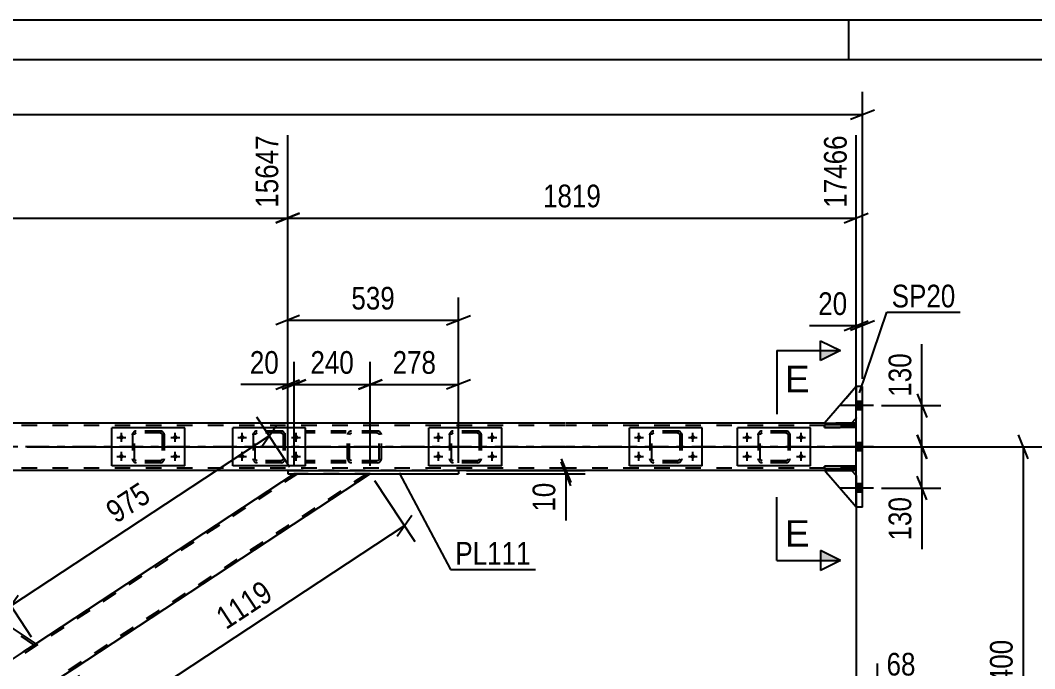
# Model space of a CAD drawing. Header units: millimetres. Extents: x -858 to 331, y -869 to -28.
# Drawn here: x -193.1 to -65.1, y -109.4 to -27.6 of the extents above; entities that cross this region are included whole.
import ezdxf

# ---------------------------------------------------------------- set-up
doc = ezdxf.new("R2010")
doc.units = ezdxf.units.MM
doc.linetypes.add('DXK_LINE_DOT2', pattern=[3.9198, 1.9599, -1.9599])
doc.linetypes.add('DXK_LINE_DOT3', pattern=[5.9187, 2.979, -0.9799, 0.9799, -0.9799])
doc.styles.add('Arial', font='ARIAL.TTF', dxfattribs={"height": 0.2})
doc.styles.add('Arial Narrow', font='ARIALN.TTF', dxfattribs={"height": 0.2})

# ---------------------------------------------------------------- blocks, each defined once
blk = doc.blocks.new('Unknown-570393797-1134')
at = {"color": 5, "linetype": 'Continuous'}
for p, q in [((331.43, -27.58), (-857.57, -27.58)), ((-88.57, -32.58), (-88.57, -27.58)), ((326.43, -32.58), (-852.57, -32.58))]:
    blk.add_line(p, q, dxfattribs=at)
blk = doc.blocks.new('Part-570393797-2695 - 2628')
at = {"color": 7, "linetype": 'DXK_LINE_DOT2'}
for p, q in [((-163.72, -79.89), (-163.68, -79.7)), ((-163.68, -79.7), (-163.72, -79.89)), ((-163.72, -79.89), (-163.72, -82.93)), ((-163.48, -79.89), (-163.46, -79.8)), ((-163.48, -82.93), (-163.48, -79.89)), ((-163.46, -79.8), (-163.4, -79.72)), ((-163.42, -79.44), (-163.24, -79.41)), ((-163.24, -79.41), (-163.42, -79.44)), ((-163.4, -79.72), (-163.33, -79.67)), ((-163.33, -79.67), (-163.24, -79.65)), ((-160.2, -79.41), (-163.24, -79.41)), ((-160.2, -79.65), (-163.24, -79.65)), ((-160.2, -79.41), (-160.01, -79.44)), ((-160.01, -79.44), (-160.2, -79.41)), ((-160.2, -79.65), (-160.1, -79.67)), ((-160.1, -79.67), (-160.03, -79.72)), ((-160.03, -79.72), (-159.97, -79.8)), ((-159.97, -79.8), (-159.96, -79.89)), ((-159.96, -79.89), (-159.96, -82.93)), ((-159.75, -79.7), (-159.72, -79.89)), ((-159.72, -79.89), (-159.75, -79.7)), ((-159.72, -79.89), (-159.72, -82.93)), ((-163.68, -83.11), (-163.72, -82.93)), ((-163.72, -82.93), (-163.68, -83.11)), ((-163.46, -83.02), (-163.48, -82.93)), ((-163.4, -83.1), (-163.46, -83.02)), ((-163.33, -83.15), (-163.4, -83.1)), ((-163.24, -83.17), (-163.33, -83.15)), ((-160.2, -83.17), (-163.24, -83.17)), ((-160.1, -83.15), (-160.2, -83.17)), ((-160.03, -83.1), (-160.1, -83.15)), ((-159.97, -83.02), (-160.03, -83.1)), ((-159.96, -82.93), (-159.97, -83.02)), ((-159.72, -82.93), (-159.75, -83.11)), ((-159.75, -83.11), (-159.72, -82.93)), ((-163.24, -83.41), (-163.42, -83.37)), ((-163.42, -83.37), (-163.24, -83.41)), ((-160.2, -83.41), (-163.24, -83.41)), ((-160.01, -83.37), (-160.2, -83.41)), ((-160.2, -83.41), (-160.01, -83.37))]:
    blk.add_line(p, q, dxfattribs=at)
for centre, start, end in [((-163.24, -79.89), 112.5, 157.5), ((-163.24, -79.89), 112.5, 157.5), ((-160.2, -79.89), 22.5, 67.5), ((-160.2, -79.89), 22.5, 67.5), ((-163.24, -82.93), 202.5, 247.5), ((-163.24, -82.93), 202.5, 247.5), ((-160.2, -82.93), 292.5, 337.5), ((-160.2, -82.93), 292.5, 337.5)]:
    blk.add_arc(centre, 0.48, start, end, dxfattribs=at)
blk = doc.blocks.new('Part-570393797-2639 - 2628')
at = {"color": 7, "linetype": 'DXK_LINE_DOT2'}
for p, q in [((-178.96, -79.89), (-178.93, -79.7)), ((-178.93, -79.7), (-178.96, -79.89)), ((-178.96, -79.89), (-178.96, -82.93)), ((-178.72, -79.89), (-178.71, -79.8)), ((-178.72, -82.93), (-178.72, -79.89)), ((-178.71, -79.8), (-178.65, -79.72)), ((-178.67, -79.44), (-178.48, -79.41)), ((-178.48, -79.41), (-178.67, -79.44)), ((-178.65, -79.72), (-178.58, -79.67)), ((-178.58, -79.67), (-178.48, -79.65)), ((-175.44, -79.41), (-178.48, -79.41)), ((-175.44, -79.65), (-178.48, -79.65)), ((-175.44, -79.41), (-175.26, -79.44)), ((-175.26, -79.44), (-175.44, -79.41)), ((-175.44, -79.65), (-175.35, -79.67)), ((-175.35, -79.67), (-175.28, -79.72)), ((-175.28, -79.72), (-175.22, -79.8)), ((-175.22, -79.8), (-175.2, -79.89)), ((-175.2, -79.89), (-175.2, -82.93)), ((-175, -79.7), (-174.96, -79.89)), ((-174.96, -79.89), (-175, -79.7)), ((-174.96, -79.89), (-174.96, -82.93)), ((-178.93, -83.11), (-178.96, -82.93)), ((-178.96, -82.93), (-178.93, -83.11)), ((-178.71, -83.02), (-178.72, -82.93)), ((-178.65, -83.1), (-178.71, -83.02)), ((-178.58, -83.15), (-178.65, -83.1)), ((-178.48, -83.17), (-178.58, -83.15)), ((-175.44, -83.17), (-178.48, -83.17)), ((-175.35, -83.15), (-175.44, -83.17)), ((-175.28, -83.1), (-175.35, -83.15)), ((-175.22, -83.02), (-175.28, -83.1)), ((-175.2, -82.93), (-175.22, -83.02)), ((-174.96, -82.93), (-175, -83.11)), ((-175, -83.11), (-174.96, -82.93)), ((-178.48, -83.41), (-178.67, -83.37)), ((-178.67, -83.37), (-178.48, -83.41)), ((-175.44, -83.41), (-178.48, -83.41)), ((-175.26, -83.37), (-175.44, -83.41)), ((-175.44, -83.41), (-175.26, -83.37))]:
    blk.add_line(p, q, dxfattribs=at)
for centre, start, end in [((-178.48, -79.89), 112.5, 157.5), ((-178.48, -79.89), 112.5, 157.5), ((-175.44, -79.89), 22.5, 67.5), ((-175.44, -79.89), 22.5, 67.5), ((-178.48, -82.93), 202.5, 247.5), ((-178.48, -82.93), 202.5, 247.5), ((-175.44, -82.93), 292.5, 337.5), ((-175.44, -82.93), 292.5, 337.5)]:
    blk.add_arc(centre, 0.48, start, end, dxfattribs=at)
blk = doc.blocks.new('Part-570393797-3027 - 2628')
at = {"color": 2, "linetype": 'Continuous'}
for p, q in [((-107.06, -79.01), (-116.26, -79.01)), ((-116.26, -83.81), (-116.26, -79.01)), ((-107.06, -83.81), (-107.06, -79.01)), ((-107.06, -83.81), (-116.26, -83.81))]:
    blk.add_line(p, q, dxfattribs=at)
blk = doc.blocks.new('Part-570393797-3061 - 2628')
at = {"color": 2, "linetype": 'Continuous'}
for p, q in [((-195.97, -109.41), (-233.37, -84.81)), ((-223.76, -84.81), (-191.17, -106.25)), ((-195.97, -109.41), (-191.44, -106.43)), ((-191.2, -106.27), (-191.44, -106.43)), ((-191.17, -106.25), (-191.2, -106.27))]:
    blk.add_line(p, q, dxfattribs=at)
at = {"color": 7, "linetype": 'DXK_LINE_DOT2'}
for p, q in [((-233.37, -84.81), (-223.76, -84.81)), ((-195.75, -109.26), (-232.93, -84.81)), ((-191.39, -106.39), (-224.2, -84.81)), ((-191.44, -106.43), (-191.29, -106.33))]:
    blk.add_line(p, q, dxfattribs=at)
blk = doc.blocks.new('Bolt-570393797-2691 - 2628')
at = {"linetype": 'Continuous'}
for points in [[(-140.36, -79.93, -1), (-140.36, -80.49, -1)], [(-133.56, -79.93, -1), (-133.56, -80.49, -1)], [(-140.36, -82.33, -1), (-140.36, -82.89, -1)], [(-133.56, -82.33, -1), (-133.56, -82.89, -1)]]:
    blk.add_hatch(color=1, dxfattribs=at).paths.add_polyline_path(points)
at = {"color": 1, "linetype": 'Continuous'}
for p, q in [((-140.92, -80.21), (-139.8, -80.21)), ((-140.36, -80.77), (-140.36, -79.65)), ((-134.12, -80.21), (-133, -80.21)), ((-133.56, -80.77), (-133.56, -79.65)), ((-140.92, -82.61), (-139.8, -82.61)), ((-140.36, -83.17), (-140.36, -82.05)), ((-134.12, -82.61), (-133, -82.61)), ((-133.56, -83.17), (-133.56, -82.05))]:
    blk.add_line(p, q, dxfattribs=at)
blk = doc.blocks.new('Bolt-570393797-2718 - 2628')
at = {"linetype": 'Continuous'}
for points in [[(-115.06, -79.93, -1), (-115.06, -80.49, -1)], [(-108.26, -79.93, -1), (-108.26, -80.49, -1)], [(-115.06, -82.33, -1), (-115.06, -82.89, -1)], [(-108.26, -82.33, -1), (-108.26, -82.89, -1)]]:
    blk.add_hatch(color=1, dxfattribs=at).paths.add_polyline_path(points)
at = {"color": 1, "linetype": 'Continuous'}
for p, q in [((-115.62, -80.21), (-114.5, -80.21)), ((-115.06, -80.77), (-115.06, -79.65)), ((-108.82, -80.21), (-107.7, -80.21)), ((-108.26, -80.77), (-108.26, -79.65)), ((-115.62, -82.61), (-114.5, -82.61)), ((-115.06, -83.17), (-115.06, -82.05)), ((-108.82, -82.61), (-107.7, -82.61)), ((-108.26, -83.17), (-108.26, -82.05))]:
    blk.add_line(p, q, dxfattribs=at)
blk = doc.blocks.new('Part-570393797-2738 - 2628')
at = {"color": 7, "linetype": 'DXK_LINE_DOT2'}
for p, q in [((-124.36, -78.73), (-785.24, -78.73)), ((-124.36, -78.41), (-777.28, -78.41)), ((-87.64, -78.41), (-124.26, -78.41)), ((-87.64, -78.73), (-124.26, -78.73)), ((-88.24, -78.41), (-91.64, -78.41)), ((-87.64, -84.41), (-87.64, -78.41)), ((-124.36, -84.09), (-785.24, -84.09)), ((-137.83, -84.41), (-159.37, -84.41)), ((-87.64, -84.09), (-124.26, -84.09)), ((-88.24, -84.41), (-91.64, -84.41))]:
    blk.add_line(p, q, dxfattribs=at)
at = {"color": 2, "linetype": 'Continuous'}
for p, q in [((-124.36, -78.41), (-210.2, -78.41)), ((-91.64, -78.41), (-124.26, -78.41)), ((-87.64, -78.41), (-88.24, -78.41)), ((-159.37, -84.41), (-222.96, -84.41)), ((-124.36, -84.41), (-137.83, -84.41)), ((-91.64, -84.41), (-124.26, -84.41)), ((-87.64, -84.41), (-88.24, -84.41))]:
    blk.add_line(p, q, dxfattribs=at)
at = {"color": 7, "linetype": 'DXK_LINE_DOT3'}
for p, q in [((-124.36, -81.41), (-785.24, -81.41)), ((-87.64, -81.41), (-124.26, -81.41))]:
    blk.add_line(p, q, dxfattribs=at)
blk = doc.blocks.new('Part-570393797-2743 - 2628')
at = {"color": 7, "linetype": 'DXK_LINE_DOT2'}
for p, q in [((-113.66, -79.89), (-113.63, -79.7)), ((-113.63, -79.7), (-113.66, -79.89)), ((-113.66, -79.89), (-113.66, -82.93)), ((-113.42, -79.89), (-113.41, -79.8)), ((-113.42, -82.93), (-113.42, -79.89)), ((-113.41, -79.8), (-113.35, -79.72)), ((-113.37, -79.44), (-113.18, -79.41)), ((-113.18, -79.41), (-113.37, -79.44)), ((-113.35, -79.72), (-113.28, -79.67)), ((-113.28, -79.67), (-113.18, -79.65)), ((-110.14, -79.41), (-113.18, -79.41)), ((-110.14, -79.65), (-113.18, -79.65)), ((-110.14, -79.41), (-109.96, -79.44)), ((-109.96, -79.44), (-110.14, -79.41)), ((-110.14, -79.65), (-110.05, -79.67)), ((-110.05, -79.67), (-109.97, -79.72)), ((-109.97, -79.72), (-109.92, -79.8)), ((-109.92, -79.8), (-109.9, -79.89)), ((-109.9, -79.89), (-109.9, -82.93)), ((-109.7, -79.7), (-109.66, -79.89)), ((-109.66, -79.89), (-109.7, -79.7)), ((-109.66, -79.89), (-109.66, -82.93)), ((-113.63, -83.11), (-113.66, -82.93)), ((-113.66, -82.93), (-113.63, -83.11)), ((-113.41, -83.02), (-113.42, -82.93)), ((-113.35, -83.1), (-113.41, -83.02)), ((-113.28, -83.15), (-113.35, -83.1)), ((-113.18, -83.17), (-113.28, -83.15)), ((-110.14, -83.17), (-113.18, -83.17)), ((-110.05, -83.15), (-110.14, -83.17)), ((-109.97, -83.1), (-110.05, -83.15)), ((-109.92, -83.02), (-109.97, -83.1)), ((-109.9, -82.93), (-109.92, -83.02)), ((-109.66, -82.93), (-109.7, -83.11)), ((-109.7, -83.11), (-109.66, -82.93)), ((-113.18, -83.41), (-113.37, -83.37)), ((-113.37, -83.37), (-113.18, -83.41)), ((-110.14, -83.41), (-113.18, -83.41)), ((-109.96, -83.37), (-110.14, -83.41)), ((-110.14, -83.41), (-109.96, -83.37))]:
    blk.add_line(p, q, dxfattribs=at)
for centre, start, end in [((-113.18, -79.89), 112.5, 157.5), ((-113.18, -79.89), 112.5, 157.5), ((-110.14, -79.89), 22.5, 67.5), ((-110.14, -79.89), 22.5, 67.5), ((-113.18, -82.93), 202.5, 247.5), ((-113.18, -82.93), 202.5, 247.5), ((-110.14, -82.93), 292.5, 337.5), ((-110.14, -82.93), 292.5, 337.5)]:
    blk.add_arc(centre, 0.48, start, end, dxfattribs=at)
blk = doc.blocks.new('Bolt-570393797-2808 - 2628')
at = {"linetype": 'Continuous'}
for points in [[(-180.36, -79.93, -1), (-180.36, -80.49, -1)], [(-173.56, -79.93, -1), (-173.56, -80.49, -1)], [(-180.36, -82.33, -1), (-180.36, -82.89, -1)], [(-173.56, -82.33, -1), (-173.56, -82.89, -1)]]:
    blk.add_hatch(color=1, dxfattribs=at).paths.add_polyline_path(points)
at = {"color": 1, "linetype": 'Continuous'}
for p, q in [((-180.92, -80.21), (-179.8, -80.21)), ((-180.36, -80.77), (-180.36, -79.65)), ((-174.12, -80.21), (-173, -80.21)), ((-173.56, -80.77), (-173.56, -79.65)), ((-180.92, -82.61), (-179.8, -82.61)), ((-180.36, -83.17), (-180.36, -82.05)), ((-174.12, -82.61), (-173, -82.61)), ((-173.56, -83.17), (-173.56, -82.05))]:
    blk.add_line(p, q, dxfattribs=at)
blk = doc.blocks.new('Part-570393797-2809 - 2628')
at = {"color": 2, "linetype": 'Continuous'}
for p, q in [((-157.12, -79.01), (-166.32, -79.01)), ((-166.32, -83.81), (-166.32, -79.01)), ((-157.12, -83.81), (-157.12, -79.01)), ((-157.12, -83.81), (-166.32, -83.81))]:
    blk.add_line(p, q, dxfattribs=at)
blk = doc.blocks.new('Part-570393797-2841 - 2628')
at = {"color": 7, "linetype": 'DXK_LINE_DOT2'}
for p, q in [((-87.64, -83.85), (-91.64, -83.85)), ((-91.64, -83.85), (-91.64, -84.17)), ((-91.64, -84.17), (-87.64, -84.17)), ((-88.24, -84.17), (-88.24, -83.85)), ((-87.64, -84.17), (-87.64, -83.85))]:
    blk.add_line(p, q, dxfattribs=at)
blk = doc.blocks.new('Part-570393797-2842 - 2628')
at = {"color": 7, "linetype": 'DXK_LINE_DOT2'}
for p, q in [((-87.64, -78.65), (-91.64, -78.65)), ((-91.64, -78.65), (-91.64, -78.97)), ((-91.64, -78.97), (-87.64, -78.97)), ((-88.24, -78.97), (-88.24, -78.65)), ((-87.64, -78.97), (-87.64, -78.65))]:
    blk.add_line(p, q, dxfattribs=at)
blk = doc.blocks.new('Bolt-570393797-2847 - 2628')
at = {"linetype": 'Continuous'}
for points in [[(-165.12, -79.93, -1), (-165.12, -80.49, -1)], [(-158.32, -79.93, -1), (-158.32, -80.49, -1)], [(-165.12, -82.33, -1), (-165.12, -82.89, -1)], [(-158.32, -82.33, -1), (-158.32, -82.89, -1)]]:
    blk.add_hatch(color=1, dxfattribs=at).paths.add_polyline_path(points)
at = {"color": 1, "linetype": 'Continuous'}
for p, q in [((-165.68, -80.21), (-164.56, -80.21)), ((-165.12, -80.77), (-165.12, -79.65)), ((-158.88, -80.21), (-157.76, -80.21)), ((-158.32, -80.77), (-158.32, -79.65)), ((-165.68, -82.61), (-164.56, -82.61)), ((-165.12, -83.17), (-165.12, -82.05)), ((-158.88, -82.61), (-157.76, -82.61)), ((-158.32, -83.17), (-158.32, -82.05))]:
    blk.add_line(p, q, dxfattribs=at)
blk = doc.blocks.new('Part-570393797-2849 - 2628')
at = {"color": 2, "linetype": 'Continuous'}
for p, q in [((-91.64, -84.17), (-91.64, -83.85)), ((-87.64, -83.85), (-91.64, -83.85)), ((-87.64, -84.17), (-91.64, -84.17)), ((-87.64, -84.17), (-87.64, -83.85))]:
    blk.add_line(p, q, dxfattribs=at)
at = {"color": 7, "linetype": 'DXK_LINE_DOT2'}
blk.add_line((-88.24, -84.17), (-88.24, -83.85), dxfattribs=at)
blk = doc.blocks.new('Part-570393797-2880 - 2628')
at = {"color": 7, "linetype": 'DXK_LINE_DOT2'}
for p, q in [((-158.14, -84.81), (-234.45, -135.01)), ((-149.4, -84.81), (-225.72, -135.01)), ((-148.96, -84.81), (-158.57, -84.81)), ((-191.17, -106.25), (-195.97, -109.41)), ((-186.36, -109.41), (-191.17, -112.57)), ((-233.73, -134.25), (-234.89, -135.01)), ((-225.28, -135.01), (-234.89, -135.01))]:
    blk.add_line(p, q, dxfattribs=at)
at = {"color": 2, "linetype": 'Continuous'}
for p, q in [((-158.57, -84.81), (-191.17, -106.25)), ((-148.96, -84.81), (-186.36, -109.41)), ((-195.97, -109.41), (-233.73, -134.25)), ((-191.17, -112.57), (-225.28, -135.01))]:
    blk.add_line(p, q, dxfattribs=at)
blk = doc.blocks.new('Part-570393797-2900 - 2628')
at = {"color": 2, "linetype": 'Continuous'}
for p, q in [((-172.36, -79.01), (-181.56, -79.01)), ((-181.56, -83.81), (-181.56, -79.01)), ((-172.36, -83.81), (-172.36, -79.01)), ((-172.36, -83.81), (-181.56, -83.81))]:
    blk.add_line(p, q, dxfattribs=at)
blk = doc.blocks.new('Bolt-570393797-2901 - 2628')
at = {"linetype": 'Continuous'}
for points in [[(-101.4, -79.93, -1), (-101.4, -80.49, -1)], [(-94.6, -79.93, -1), (-94.6, -80.49, -1)], [(-101.4, -82.33, -1), (-101.4, -82.89, -1)], [(-94.6, -82.33, -1), (-94.6, -82.89, -1)]]:
    blk.add_hatch(color=1, dxfattribs=at).paths.add_polyline_path(points)
at = {"color": 1, "linetype": 'Continuous'}
for p, q in [((-101.96, -80.21), (-100.84, -80.21)), ((-101.4, -80.77), (-101.4, -79.65)), ((-95.16, -80.21), (-94.04, -80.21)), ((-94.6, -80.77), (-94.6, -79.65)), ((-101.96, -82.61), (-100.84, -82.61)), ((-101.4, -83.17), (-101.4, -82.05)), ((-95.16, -82.61), (-94.04, -82.61)), ((-94.6, -83.17), (-94.6, -82.05))]:
    blk.add_line(p, q, dxfattribs=at)
blk = doc.blocks.new('Part-570393797-2902 - 2628')
at = {"color": 2, "linetype": 'Continuous'}
for p, q in [((-93.4, -79.01), (-102.6, -79.01)), ((-102.6, -83.81), (-102.6, -79.01)), ((-93.4, -83.81), (-93.4, -79.01)), ((-93.4, -83.81), (-102.6, -83.81))]:
    blk.add_line(p, q, dxfattribs=at)
blk = doc.blocks.new('Part-570393797-2903 - 2628')
at = {"color": 2, "linetype": 'Continuous'}
for p, q in [((-91.64, -78.97), (-91.64, -78.65)), ((-87.64, -78.65), (-91.64, -78.65)), ((-87.64, -78.97), (-91.64, -78.97)), ((-87.64, -78.97), (-87.64, -78.65))]:
    blk.add_line(p, q, dxfattribs=at)
at = {"color": 7, "linetype": 'DXK_LINE_DOT2'}
blk.add_line((-88.24, -78.97), (-88.24, -78.65), dxfattribs=at)
blk = doc.blocks.new('Part-570393797-2905 - 2628')
at = {"color": 7, "linetype": 'DXK_LINE_DOT2'}
for p, q in [((-91.64, -84.41), (-88.24, -84.41)), ((-87.64, -89.01), (-91.64, -84.41)), ((-88.24, -84.41), (-87.64, -85.01)), ((-87.64, -85.01), (-87.64, -89.01))]:
    blk.add_line(p, q, dxfattribs=at)
blk = doc.blocks.new('Part-570393797-2906 - 2628')
at = {"color": 2, "linetype": 'Continuous'}
for p, q in [((-91.64, -84.41), (-88.24, -84.41)), ((-87.64, -89.01), (-91.64, -84.41)), ((-88.24, -84.41), (-87.64, -85.01))]:
    blk.add_line(p, q, dxfattribs=at)
at = {"color": 7, "linetype": 'DXK_LINE_DOT2'}
blk.add_line((-87.64, -85.01), (-87.64, -89.01), dxfattribs=at)
blk = doc.blocks.new('Part-570393797-2907 - 2628')
at = {"color": 7, "linetype": 'DXK_LINE_DOT2'}
for p, q in [((-87.64, -73.81), (-91.64, -78.41)), ((-87.64, -77.81), (-87.64, -73.81)), ((-88.24, -78.41), (-87.64, -77.81)), ((-91.64, -78.41), (-88.24, -78.41))]:
    blk.add_line(p, q, dxfattribs=at)
blk = doc.blocks.new('Part-570393797-2908 - 2628')
at = {"color": 2, "linetype": 'Continuous'}
for p, q in [((-87.64, -73.81), (-91.64, -78.41)), ((-88.24, -78.41), (-87.64, -77.81)), ((-91.64, -78.41), (-88.24, -78.41))]:
    blk.add_line(p, q, dxfattribs=at)
at = {"color": 7, "linetype": 'DXK_LINE_DOT2'}
blk.add_line((-87.64, -73.81), (-87.64, -77.81), dxfattribs=at)
blk = doc.blocks.new('Bolt-570393797-2956 - 2628')
at = {"linetype": 'Continuous'}
for points in [[(-87.64, -75.69), (-87.64, -76.73), (-86.84, -76.73), (-86.84, -75.69)], [(-87.64, -75.69), (-87.64, -76.73), (-86.84, -76.73), (-86.84, -75.69)], [(-87.64, -75.69), (-87.64, -76.73), (-86.84, -76.73), (-86.84, -75.69)], [(-87.64, -80.89), (-87.64, -81.93), (-86.84, -81.93), (-86.84, -80.89)], [(-87.64, -80.89), (-87.64, -81.93), (-86.84, -81.93), (-86.84, -80.89)], [(-87.64, -86.09), (-87.64, -87.13), (-86.84, -87.13), (-86.84, -86.09)], [(-87.64, -86.09), (-87.64, -87.13), (-86.84, -87.13), (-86.84, -86.09)], [(-87.64, -86.09), (-87.64, -87.13), (-86.84, -87.13), (-86.84, -86.09)]]:
    blk.add_hatch(color=1, dxfattribs=at).paths.add_polyline_path(points)
at = {"color": 1, "linetype": 'Continuous'}
for p, q in [((-85.44, -76.21), (-89.64, -76.21)), ((-85.44, -76.21), (-89.64, -76.21)), ((-85.44, -76.21), (-89.64, -76.21)), ((-86.84, -75.69), (-87.64, -75.69)), ((-86.84, -75.69), (-87.64, -75.69)), ((-86.84, -75.69), (-87.64, -75.69)), ((-86.84, -76.73), (-87.64, -76.73)), ((-86.84, -76.73), (-87.64, -76.73)), ((-86.84, -76.73), (-87.64, -76.73)), ((-85.44, -81.41), (-89.64, -81.41)), ((-85.44, -81.41), (-89.64, -81.41)), ((-86.84, -80.89), (-87.64, -80.89)), ((-86.84, -80.89), (-87.64, -80.89)), ((-86.84, -81.93), (-87.64, -81.93)), ((-86.84, -81.93), (-87.64, -81.93)), ((-85.44, -86.61), (-89.64, -86.61)), ((-85.44, -86.61), (-89.64, -86.61)), ((-85.44, -86.61), (-89.64, -86.61)), ((-86.84, -86.09), (-87.64, -86.09)), ((-86.84, -86.09), (-87.64, -86.09)), ((-86.84, -86.09), (-87.64, -86.09)), ((-86.84, -87.13), (-87.64, -87.13)), ((-86.84, -87.13), (-87.64, -87.13)), ((-86.84, -87.13), (-87.64, -87.13))]:
    blk.add_line(p, q, dxfattribs=at)
blk = doc.blocks.new('Part-570393797-2964 - 2628')
at = {"color": 2, "linetype": 'Continuous'}
for p, q in [((-159.37, -84.41), (-159.37, -84.81)), ((-159.37, -84.41), (-137.83, -84.41)), ((-137.83, -84.41), (-137.83, -84.81)), ((-159.37, -84.81), (-137.83, -84.81))]:
    blk.add_line(p, q, dxfattribs=at)
blk = doc.blocks.new('Part-570393797-3028 - 2628')
at = {"color": 2, "linetype": 'Continuous'}
for p, q in [((-132.36, -79.01), (-141.56, -79.01)), ((-141.56, -83.81), (-141.56, -79.01)), ((-132.36, -83.81), (-132.36, -79.01)), ((-132.36, -83.81), (-141.56, -83.81))]:
    blk.add_line(p, q, dxfattribs=at)
blk = doc.blocks.new('Part-570393797-3082 - 2628')
at = {"color": 7, "linetype": 'DXK_LINE_DOT2'}
for p, q in [((-148.07, -79.41), (-157.09, -79.41)), ((-148.07, -79.65), (-157.09, -79.65)), ((-151.78, -79.7), (-151.82, -79.89)), ((-151.82, -82.93), (-151.82, -79.89)), ((-151.56, -79.89), (-151.54, -79.8)), ((-151.56, -82.93), (-151.56, -79.89)), ((-151.54, -79.8), (-151.49, -79.72)), ((-151.31, -79.41), (-151.5, -79.44)), ((-151.49, -79.72), (-151.41, -79.67)), ((-151.41, -79.67), (-151.31, -79.65)), ((-147.88, -79.44), (-148.07, -79.41)), ((-148.07, -79.65), (-147.98, -79.67)), ((-147.98, -79.67), (-147.89, -79.72)), ((-147.89, -79.72), (-147.84, -79.8)), ((-147.84, -79.8), (-147.82, -79.89)), ((-147.82, -82.93), (-147.82, -79.89)), ((-147.56, -79.89), (-147.6, -79.7)), ((-147.56, -82.93), (-147.56, -79.89)), ((-148.07, -83.17), (-157.09, -83.17)), ((-151.82, -82.93), (-151.78, -83.11)), ((-151.54, -83.02), (-151.56, -82.93)), ((-151.49, -83.1), (-151.54, -83.02)), ((-151.41, -83.15), (-151.49, -83.1)), ((-151.31, -83.17), (-151.41, -83.15)), ((-147.98, -83.15), (-148.07, -83.17)), ((-147.89, -83.1), (-147.98, -83.15)), ((-147.84, -83.02), (-147.89, -83.1)), ((-147.82, -82.93), (-147.84, -83.02)), ((-147.6, -83.11), (-147.56, -82.93)), ((-148.07, -83.41), (-157.09, -83.41)), ((-151.5, -83.37), (-151.31, -83.41)), ((-148.07, -83.41), (-147.88, -83.37))]:
    blk.add_line(p, q, dxfattribs=at)
for centre, start, end in [((-151.33, -79.91), 110.7583, 155.68), ((-148.05, -79.91), 24.32, 69.2417), ((-151.33, -82.91), 204.32, 249.2417), ((-148.05, -82.91), 290.7583, 335.68)]:
    blk.add_arc(centre, 0.496, start, end, dxfattribs=at)
blk = doc.blocks.new('Part-570393797-3180 - 2628')
at = {"color": 2, "linetype": 'Continuous'}
for p, q in [((-87.64, -89.01), (-87.64, -73.81)), ((-86.84, -73.81), (-87.64, -73.81)), ((-86.84, -89.01), (-86.84, -73.81)), ((-86.84, -89.01), (-87.64, -89.01))]:
    blk.add_line(p, q, dxfattribs=at)
blk = doc.blocks.new('Part-570393797-3195 - 2628')
at = {"color": 7, "linetype": 'DXK_LINE_DOT2'}
for p, q in [((-100, -79.89), (-99.96, -79.7)), ((-99.96, -79.7), (-100, -79.89)), ((-100, -79.89), (-100, -82.93)), ((-99.76, -79.89), (-99.74, -79.8)), ((-99.76, -82.93), (-99.76, -79.89)), ((-99.74, -79.8), (-99.69, -79.72)), ((-99.7, -79.44), (-99.52, -79.41)), ((-99.52, -79.41), (-99.7, -79.44)), ((-99.69, -79.72), (-99.61, -79.67)), ((-99.61, -79.67), (-99.52, -79.65)), ((-96.48, -79.41), (-99.52, -79.41)), ((-96.48, -79.65), (-99.52, -79.65)), ((-96.48, -79.41), (-96.29, -79.44)), ((-96.29, -79.44), (-96.48, -79.41)), ((-96.48, -79.65), (-96.39, -79.67)), ((-96.39, -79.67), (-96.31, -79.72)), ((-96.31, -79.72), (-96.26, -79.8)), ((-96.26, -79.8), (-96.24, -79.89)), ((-96.24, -79.89), (-96.24, -82.93)), ((-96.04, -79.7), (-96, -79.89)), ((-96, -79.89), (-96.04, -79.7)), ((-96, -79.89), (-96, -82.93)), ((-99.96, -83.11), (-100, -82.93)), ((-100, -82.93), (-99.96, -83.11)), ((-99.74, -83.02), (-99.76, -82.93)), ((-99.69, -83.1), (-99.74, -83.02)), ((-99.61, -83.15), (-99.69, -83.1)), ((-99.52, -83.17), (-99.61, -83.15)), ((-96.48, -83.17), (-99.52, -83.17)), ((-96.39, -83.15), (-96.48, -83.17)), ((-96.31, -83.1), (-96.39, -83.15)), ((-96.26, -83.02), (-96.31, -83.1)), ((-96.24, -82.93), (-96.26, -83.02)), ((-96, -82.93), (-96.04, -83.11)), ((-96.04, -83.11), (-96, -82.93)), ((-99.52, -83.41), (-99.7, -83.37)), ((-99.7, -83.37), (-99.52, -83.41)), ((-96.48, -83.41), (-99.52, -83.41)), ((-96.29, -83.37), (-96.48, -83.41)), ((-96.48, -83.41), (-96.29, -83.37))]:
    blk.add_line(p, q, dxfattribs=at)
at = {"color": 7, "linetype": 'DXK_LINE_DOT3'}
blk.add_line((-98, -81.41), (-98, -81.41), dxfattribs=at)
at = {"color": 7, "linetype": 'DXK_LINE_DOT2'}
for centre, start, end in [((-99.52, -79.89), 112.5, 157.5), ((-99.52, -79.89), 112.5, 157.5), ((-96.48, -79.89), 22.5, 67.5), ((-96.48, -79.89), 22.5, 67.5), ((-99.52, -82.93), 202.5, 247.5), ((-99.52, -82.93), 202.5, 247.5), ((-96.48, -82.93), 292.5, 337.5), ((-96.48, -82.93), 292.5, 337.5)]:
    blk.add_arc(centre, 0.48, start, end, dxfattribs=at)
blk = doc.blocks.new('Part-570393797-3203 - 2628')
at = {"color": 7, "linetype": 'DXK_LINE_DOT2'}
for p, q in [((-138.96, -79.89), (-138.93, -79.7)), ((-138.93, -79.7), (-138.96, -79.89)), ((-138.96, -79.89), (-138.96, -82.93)), ((-138.72, -79.89), (-138.71, -79.8)), ((-138.72, -82.93), (-138.72, -79.89)), ((-138.71, -79.8), (-138.65, -79.72)), ((-138.67, -79.44), (-138.48, -79.41)), ((-138.48, -79.41), (-138.67, -79.44)), ((-138.65, -79.72), (-138.58, -79.67)), ((-138.58, -79.67), (-138.48, -79.65)), ((-135.44, -79.41), (-138.48, -79.41)), ((-135.44, -79.65), (-138.48, -79.65)), ((-135.44, -79.41), (-135.26, -79.44)), ((-135.26, -79.44), (-135.44, -79.41)), ((-135.44, -79.65), (-135.35, -79.67)), ((-135.35, -79.67), (-135.27, -79.72)), ((-135.27, -79.72), (-135.22, -79.8)), ((-135.22, -79.8), (-135.2, -79.89)), ((-135.2, -79.89), (-135.2, -82.93)), ((-135, -79.7), (-134.96, -79.89)), ((-134.96, -79.89), (-135, -79.7)), ((-134.96, -79.89), (-134.96, -82.93)), ((-138.93, -83.11), (-138.96, -82.93)), ((-138.96, -82.93), (-138.93, -83.11)), ((-138.71, -83.02), (-138.72, -82.93)), ((-138.65, -83.1), (-138.71, -83.02)), ((-138.58, -83.15), (-138.65, -83.1)), ((-138.48, -83.17), (-138.58, -83.15)), ((-135.44, -83.17), (-138.48, -83.17)), ((-135.35, -83.15), (-135.44, -83.17)), ((-135.27, -83.1), (-135.35, -83.15)), ((-135.22, -83.02), (-135.27, -83.1)), ((-135.2, -82.93), (-135.22, -83.02)), ((-134.96, -82.93), (-135, -83.11)), ((-135, -83.11), (-134.96, -82.93)), ((-138.48, -83.41), (-138.67, -83.37)), ((-138.67, -83.37), (-138.48, -83.41)), ((-135.44, -83.41), (-138.48, -83.41)), ((-135.26, -83.37), (-135.44, -83.41)), ((-135.44, -83.41), (-135.26, -83.37))]:
    blk.add_line(p, q, dxfattribs=at)
for centre, start, end in [((-138.48, -79.89), 112.5, 157.5), ((-138.48, -79.89), 112.5, 157.5), ((-135.44, -79.89), 22.5, 67.5), ((-135.44, -79.89), 22.5, 67.5), ((-138.48, -82.93), 202.5, 247.5), ((-138.48, -82.93), 202.5, 247.5), ((-135.44, -82.93), 292.5, 337.5), ((-135.44, -82.93), 292.5, 337.5)]:
    blk.add_arc(centre, 0.48, start, end, dxfattribs=at)
blk = doc.blocks.new('StraightDimension-570393797-3711 - 2628')
at = {"color": 7, "linetype": 'Continuous'}
for p, q in [((-159.37, -83.41), (-159.37, -62.58)), ((-137.83, -83.41), (-137.83, -62.58)), ((-157.87, -64.83), (-160.87, -66.03)), ((-139.33, -66.03), (-136.33, -64.83)), ((-159.37, -65.43), (-137.83, -65.43))]:
    blk.add_line(p, q, dxfattribs=at)
at = {"color": 0}
blk.add_wipeout([(-145.26, -64.68), (-145.26, -60.48), (-151.94, -60.48), (-151.94, -64.68)], dxfattribs=at)
at = {"color": 3, "style": 'Arial Narrow'}
blk.add_text('539', height=2.863, dxfattribs=at).set_placement((-151.34, -64.08))
blk = doc.blocks.new('StraightDimension-570393797-4407 - 2628')
at = {"color": 7, "linetype": 'Continuous'}
for p, q in [((-148.42, -85.64), (-143.34, -93.36)), ((-145.58, -92.68), (-143.73, -90.03)), ((-182.05, -115.96), (-144.66, -91.36)), ((-185.81, -110.24), (-180.74, -117.96)), ((-181.13, -114.63), (-182.98, -117.28))]:
    blk.add_line(p, q, dxfattribs=at)
at = {"color": 0}
blk.add_wipeout([(-160.21, -100.69), (-162.52, -97.18), (-169.63, -101.86), (-167.32, -105.37)], dxfattribs=at)
at = {"color": 3, "style": 'Arial Narrow'}
blk.add_text('1119', height=2.863, rotation=33.3347, dxfattribs=at).set_placement((-167.15, -104.54))
blk = doc.blocks.new('StraightDimension-570393797-3835 - 2628')
at = {"color": 7, "linetype": 'Continuous'}
for p, q in [((-87.64, -72.81), (-87.64, -63.27)), ((-86.84, -72.81), (-86.84, -63.27)), ((-87.64, -66.12), (-93.55, -66.12)), ((-87.64, -66.12), (-93.55, -66.12)), ((-89.14, -66.72), (-86.14, -65.52)), ((-85.34, -65.52), (-88.34, -66.72)), ((-87.64, -66.12), (-86.84, -66.12))]:
    blk.add_line(p, q, dxfattribs=at)
at = {"color": 0}
blk.add_wipeout([(-88.17, -65.37), (-88.17, -61.17), (-93.03, -61.17), (-93.03, -65.37)], dxfattribs=at)
at = {"color": 3, "style": 'Arial Narrow'}
blk.add_text('20', height=2.863, dxfattribs=at).set_placement((-92.43, -64.77))
blk = doc.blocks.new('StraightDimension-570393797-4136 - 2628')
at = {"color": 7, "linetype": 'Continuous'}
for p, q in [((-79.34, -76.21), (-79.34, -68.47)), ((-79.34, -76.21), (-79.34, -68.47)), ((-79.94, -74.71), (-78.74, -77.71)), ((-84.44, -76.21), (-76.94, -76.21)), ((-79.34, -81.41), (-79.34, -76.21)), ((-78.74, -82.91), (-79.94, -79.91)), ((-192.25, -81.41), (-76.94, -81.41))]:
    blk.add_line(p, q, dxfattribs=at)
at = {"color": 0}
blk.add_wipeout([(-80.09, -69), (-84.29, -69), (-84.29, -75.68), (-80.09, -75.68)], dxfattribs=at)
at = {"color": 3, "style": 'Arial Narrow'}
blk.add_text('130', height=2.863, rotation=90.0002, dxfattribs=at).set_placement((-80.69, -75.08))
blk = doc.blocks.new('StraightDimension-570393797-3684 - 2628')
at = {"color": 7, "linetype": 'Continuous'}
for p, q in [((-159.37, -83.41), (-159.37, -70.69)), ((-158.57, -83.81), (-158.57, -70.69)), ((-160.87, -74.14), (-157.87, -72.94)), ((-157.07, -72.94), (-160.07, -74.14)), ((-159.37, -73.54), (-165.28, -73.54)), ((-159.37, -73.54), (-165.28, -73.54)), ((-159.37, -73.54), (-158.57, -73.54))]:
    blk.add_line(p, q, dxfattribs=at)
at = {"color": 0}
blk.add_wipeout([(-159.9, -72.79), (-159.9, -68.59), (-164.75, -68.59), (-164.75, -72.79)], dxfattribs=at)
at = {"color": 3, "style": 'Arial Narrow'}
blk.add_text('20', height=2.863, dxfattribs=at).set_placement((-164.15, -72.19))
blk = doc.blocks.new('StraightDimension-570393797-3692 - 2628')
at = {"color": 7, "linetype": 'Continuous'}
for p, q in [((-148.96, -83.81), (-148.96, -70.69)), ((-137.83, -83.41), (-137.83, -70.69)), ((-150.46, -74.14), (-147.46, -72.94)), ((-136.33, -72.94), (-139.33, -74.14)), ((-148.96, -73.54), (-137.83, -73.54))]:
    blk.add_line(p, q, dxfattribs=at)
at = {"color": 0}
blk.add_wipeout([(-140.05, -72.79), (-140.05, -68.59), (-146.74, -68.59), (-146.74, -72.79)], dxfattribs=at)
at = {"color": 3, "style": 'Arial Narrow'}
blk.add_text('278', height=2.863, dxfattribs=at).set_placement((-146.14, -72.19))
blk = doc.blocks.new('StraightDimension-570393797-3702 - 2628')
at = {"color": 7, "linetype": 'Continuous'}
for p, q in [((-158.57, -83.81), (-158.57, -70.69)), ((-148.96, -83.81), (-148.96, -70.69)), ((-160.07, -74.14), (-157.07, -72.94)), ((-147.46, -72.94), (-150.46, -74.14)), ((-158.57, -73.54), (-148.96, -73.54))]:
    blk.add_line(p, q, dxfattribs=at)
at = {"color": 0}
blk.add_wipeout([(-150.43, -72.79), (-150.43, -68.59), (-157.11, -68.59), (-157.11, -72.79)], dxfattribs=at)
at = {"color": 3, "style": 'Arial Narrow'}
blk.add_text('240', height=2.863, dxfattribs=at).set_placement((-156.51, -72.19))
blk = doc.blocks.new('StraightDimension-570393797-4061 - 2628')
at = {"color": 7, "linetype": 'Continuous'}
for p, q in [((-86.84, -72.81), (-86.84, -36.62)), ((-786.04, -39.47), (-86.84, -39.47)), ((-88.34, -40.07), (-85.34, -38.87))]:
    blk.add_line(p, q, dxfattribs=at)
blk = doc.blocks.new('StraightDimension-570393797-4128 - 2628')
at = {"color": 7, "linetype": 'Continuous'}
for p, q in [((-79.94, -79.91), (-78.74, -82.91)), ((-192.25, -81.41), (-76.94, -81.41)), ((-79.34, -86.61), (-79.34, -81.41)), ((-78.74, -88.11), (-79.94, -85.11)), ((-84.44, -86.61), (-76.94, -86.61)), ((-79.34, -86.61), (-79.34, -94.34)), ((-79.34, -86.61), (-79.34, -94.34))]:
    blk.add_line(p, q, dxfattribs=at)
at = {"color": 0}
blk.add_wipeout([(-80.09, -87.13), (-84.29, -87.13), (-84.29, -93.82), (-80.09, -93.82)], dxfattribs=at)
at = {"color": 3, "style": 'Arial Narrow'}
blk.add_text('130', height=2.863, rotation=90.0002, dxfattribs=at).set_placement((-80.69, -93.22))
blk = doc.blocks.new('StraightDimension-570393797-4273 - 2628')
at = {"color": 7, "linetype": 'Continuous'}
for p, q in [((-65.95, -82.91), (-67.15, -79.91)), ((-85.84, -81.41), (-64.15, -81.41)), ((-66.55, -137.41), (-66.55, -81.41)), ((-67.15, -135.91), (-65.95, -138.91)), ((-83.3, -137.41), (-64.15, -137.41))]:
    blk.add_line(p, q, dxfattribs=at)
at = {"color": 0}
blk.add_wipeout([(-67.3, -105.15), (-71.5, -105.15), (-71.5, -113.66), (-67.3, -113.66)], dxfattribs=at)
at = {"color": 3, "style": 'Arial Narrow'}
blk.add_text('1400', height=2.863, rotation=90.0002, dxfattribs=at).set_placement((-67.9, -113.06))
blk = doc.blocks.new('StraightDimension-570393797-4397 - 2628')
at = {"color": 7, "linetype": 'Continuous'}
for p, q in [((-87.64, -85.41), (-87.64, -114.02)), ((-84.94, -134.41), (-84.94, -108.77)), ((-89.14, -112.22), (-86.14, -111.02)), ((-83.44, -111.02), (-86.44, -112.22)), ((-87.64, -111.62), (-84.94, -111.62)), ((-84.94, -111.62), (-79.03, -111.62)), ((-84.94, -111.62), (-79.03, -111.62))]:
    blk.add_line(p, q, dxfattribs=at)
at = {"color": 0}
blk.add_wipeout([(-79.56, -110.87), (-79.56, -106.67), (-84.41, -106.67), (-84.41, -110.87)], dxfattribs=at)
at = {"color": 3, "style": 'Arial Narrow'}
blk.add_text('68', height=2.863, dxfattribs=at).set_placement((-83.81, -110.27))
blk = doc.blocks.new('StraightDimension-570393797-4425 - 2628')
at = {"color": 7, "linetype": 'Continuous'}
for p, q in [((-159.12, -83.97), (-163.28, -77.66)), ((-162.63, -81.36), (-160.79, -78.71)), ((-194.3, -101.48), (-161.71, -80.04)), ((-191.72, -105.41), (-195.87, -99.1)), ((-193.38, -100.15), (-195.23, -102.8))]:
    blk.add_line(p, q, dxfattribs=at)
at = {"color": 0}
blk.add_wipeout([(-175.63, -88.29), (-177.94, -84.79), (-183.52, -88.46), (-181.21, -91.97)], dxfattribs=at)
at = {"color": 3, "style": 'Arial Narrow'}
blk.add_text('975', height=2.863, rotation=33.3347, dxfattribs=at).set_placement((-181.04, -91.14))
blk = doc.blocks.new('StraightDimension-570393797-4586 - 2628')
at = {"color": 7, "linetype": 'Continuous'}
for p, q in [((-159.37, -83.41), (-159.37, -42.09)), ((-87.64, -77.41), (-87.64, -42.09)), ((-157.87, -51.93), (-160.87, -53.13)), ((-89.14, -53.13), (-86.14, -51.93)), ((-159.37, -52.53), (-87.64, -52.53))]:
    blk.add_line(p, q, dxfattribs=at)
at = {"color": 0}
blk.add_wipeout([(-119.25, -51.78), (-119.25, -47.58), (-127.76, -47.58), (-127.76, -51.78)], dxfattribs=at)
at = {"color": 3, "style": 'Arial Narrow'}
blk.add_text('1819', height=2.863, dxfattribs=at).set_placement((-127.16, -51.18))
at = {"color": 0, "linetype": 'Continuous'}
blk.add_wipeout([(-88.24, -41.49), (-92.44, -41.49), (-92.44, -51.83), (-88.24, -51.83)], dxfattribs=at)
at = {"color": 3, "linetype": 'Continuous', "style": 'Arial Narrow'}
blk.add_text('17466', height=2.863, rotation=90.0002, dxfattribs=at).set_placement((-88.84, -51.23))
blk = doc.blocks.new('StraightDimension-570393797-4596 - 2628')
at = {"color": 7, "linetype": 'Continuous'}
for p, q in [((-244.51, -83.41), (-244.51, -42.09)), ((-159.37, -83.41), (-159.37, -42.09)), ((-243.01, -51.93), (-246.01, -53.13)), ((-160.87, -53.13), (-157.87, -51.93)), ((-244.51, -52.53), (-159.37, -52.53))]:
    blk.add_line(p, q, dxfattribs=at)
at = {"color": 0}
blk.add_wipeout([(-197.68, -51.78), (-197.68, -47.58), (-206.2, -47.58), (-206.2, -51.78)], dxfattribs=at)
at = {"color": 3, "style": 'Arial Narrow'}
blk.add_text('2128', height=2.863, dxfattribs=at).set_placement((-205.6, -51.18))
at = {"color": 0, "linetype": 'Continuous'}
blk.add_wipeout([(-159.97, -41.49), (-164.17, -41.49), (-164.17, -51.83), (-159.97, -51.83)], dxfattribs=at)
at = {"color": 3, "linetype": 'Continuous', "style": 'Arial Narrow'}
blk.add_text('15647', height=2.863, rotation=90.0002, dxfattribs=at).set_placement((-160.57, -51.23))
blk = doc.blocks.new('StraightDimension-570393797-26906 - 2628')
at = {"color": 7, "linetype": 'Continuous'}
for p, q in [((-124.86, -82.91), (-123.66, -85.91)), ((-136.83, -84.41), (-121.86, -84.41)), ((-123.66, -86.31), (-124.86, -83.31)), ((-124.26, -84.81), (-124.26, -84.41)), ((-136.83, -84.81), (-121.86, -84.81)), ((-124.26, -84.81), (-124.26, -90.71)), ((-124.26, -84.81), (-124.26, -90.71))]:
    blk.add_line(p, q, dxfattribs=at)
at = {"color": 0}
blk.add_wipeout([(-125.01, -85.33), (-129.21, -85.33), (-129.21, -90.19), (-125.01, -90.19)], dxfattribs=at)
at = {"color": 3, "style": 'Arial Narrow'}
blk.add_text('10', height=2.863, rotation=90.0002, dxfattribs=at).set_placement((-125.61, -89.59))
blk = doc.blocks.new('Mark-570393797-2960 - 2628')
at = {"color": 0}
blk.add_wipeout([(-128.71, -96.28), (-128.71, -93.28), (-138.22, -93.28), (-138.22, -96.28)], dxfattribs=at)
blk.add_wipeout([(-128.71, -96.28), (-128.71, -93.28), (-138.22, -93.28), (-138.22, -96.28)], dxfattribs=at)
at = {"color": 30, "linetype": 'Continuous'}
for p, q in [((-145.3, -84.69), (-138.82, -96.88)), ((-138.82, -96.88), (-128.11, -96.88))]:
    blk.add_line(p, q, dxfattribs=at)
at = {"color": 3, "style": 'Arial Narrow'}
blk.add_text('PL111', height=2.863, dxfattribs=at).set_placement((-138.22, -96.28))
blk = doc.blocks.new('SectionMark-570393797-4813 - 2628')
at = {"linetype": 'Continuous'}
for points in [[(-92.14, -70.52), (-92.14, -69.27), (-89.64, -69.27)], [(-92.14, -95.76), (-92.14, -94.51), (-89.64, -95.76)]]:
    blk.add_hatch(color=6, dxfattribs=at).paths.add_polyline_path(points)
at = {"color": 6, "linetype": 'Continuous'}
for p, q in [((-92.14, -70.52), (-92.14, -68.02)), ((-92.14, -68.02), (-89.64, -69.27)), ((-97.64, -69.27), (-97.64, -77.27)), ((-97.64, -69.27), (-89.64, -69.27)), ((-89.64, -69.27), (-92.14, -70.52)), ((-97.64, -95.76), (-97.64, -87.76)), ((-89.64, -95.76), (-92.14, -94.51)), ((-92.14, -94.51), (-92.14, -97.01)), ((-97.64, -95.76), (-89.64, -95.76)), ((-89.64, -95.76), (-92.14, -97.01))]:
    blk.add_line(p, q, dxfattribs=at)
at = {"color": 0, "linetype": 'Continuous'}
for points in [[(-93.53, -74.52), (-93.53, -71.02), (-96.64, -71.02), (-96.64, -74.52)], [(-93.53, -94.01), (-93.53, -90.51), (-96.64, -90.51), (-96.64, -94.01)]]:
    blk.add_wipeout(points, dxfattribs=at)
at = {"color": 3, "linetype": 'Continuous', "style": 'Arial'}
for p in [(-96.64, -74.52), (-96.64, -94.01)]:
    blk.add_text('E', height=3.34, dxfattribs=at).set_placement(p)
blk = doc.blocks.new('Mark-570393797-3176 - 2628')
at = {"color": 0}
blk.add_wipeout([(-75.12, -63.81), (-75.12, -60.81), (-83.16, -60.81), (-83.16, -63.81)], dxfattribs=at)
blk.add_wipeout([(-75.12, -63.81), (-75.12, -60.81), (-83.16, -60.81), (-83.16, -63.81)], dxfattribs=at)
at = {"color": 30, "linetype": 'Continuous'}
for p, q in [((-87.22, -74.61), (-83.76, -64.41)), ((-83.76, -64.41), (-74.52, -64.41))]:
    blk.add_line(p, q, dxfattribs=at)
at = {"color": 3, "style": 'Arial Narrow'}
blk.add_text('SP20', height=2.863, dxfattribs=at).set_placement((-83.16, -63.81))

msp = doc.modelspace()

# ---------------------------------------------------------------- block references
for name in ['Unknown-570393797-1134', 'Part-570393797-2907 - 2628', 'Part-570393797-2908 - 2628', 'Part-570393797-3180 - 2628', 'Bolt-570393797-2956 - 2628', 'Part-570393797-2738 - 2628', 'Part-570393797-2900 - 2628', 'Part-570393797-2809 - 2628', 'Part-570393797-3028 - 2628', 'Part-570393797-3027 - 2628', 'Part-570393797-2902 - 2628', 'Part-570393797-2842 - 2628', 'Part-570393797-2903 - 2628', 'Bolt-570393797-2808 - 2628', 'Part-570393797-2639 - 2628', 'Bolt-570393797-2847 - 2628', 'Part-570393797-2695 - 2628', 'Part-570393797-3082 - 2628', 'Bolt-570393797-2691 - 2628', 'Part-570393797-3203 - 2628', 'Bolt-570393797-2718 - 2628', 'Part-570393797-2743 - 2628', 'Bolt-570393797-2901 - 2628', 'Part-570393797-3195 - 2628', 'Part-570393797-2964 - 2628', 'Part-570393797-2841 - 2628', 'Part-570393797-2849 - 2628', 'Part-570393797-2905 - 2628', 'Part-570393797-2906 - 2628', 'Part-570393797-2880 - 2628', 'Part-570393797-3061 - 2628']:
    msp.add_blockref(name, (0, 0))

# ---------------------------------------------------------------- next in the draw order: block references
for name in ['StraightDimension-570393797-3711 - 2628', 'StraightDimension-570393797-3835 - 2628', 'StraightDimension-570393797-4407 - 2628']:
    msp.add_blockref(name, (0, 0))

# ---------------------------------------------------------------- next in the draw order: block references
msp.add_blockref('StraightDimension-570393797-4136 - 2628', (0, 0))

# ---------------------------------------------------------------- next in the draw order: block references
for name in ['StraightDimension-570393797-3684 - 2628', 'StraightDimension-570393797-3692 - 2628']:
    msp.add_blockref(name, (0, 0))

# ---------------------------------------------------------------- next in the draw order: block references
msp.add_blockref('StraightDimension-570393797-3702 - 2628', (0, 0))

# ---------------------------------------------------------------- next in the draw order: block references
for name in ['StraightDimension-570393797-4061 - 2628', 'StraightDimension-570393797-4128 - 2628']:
    msp.add_blockref(name, (0, 0))

# ---------------------------------------------------------------- next in the draw order: block references
for name in ['StraightDimension-570393797-4425 - 2628', 'StraightDimension-570393797-4273 - 2628']:
    msp.add_blockref(name, (0, 0))

# ---------------------------------------------------------------- next in the draw order: block references
for name in ['StraightDimension-570393797-4586 - 2628', 'StraightDimension-570393797-4397 - 2628']:
    msp.add_blockref(name, (0, 0))

# ---------------------------------------------------------------- next in the draw order: block references
for name in ['StraightDimension-570393797-4596 - 2628', 'Mark-570393797-3176 - 2628', 'SectionMark-570393797-4813 - 2628', 'StraightDimension-570393797-26906 - 2628']:
    msp.add_blockref(name, (0, 0))

# ---------------------------------------------------------------- next in the draw order: block references
msp.add_blockref('Mark-570393797-2960 - 2628', (0, 0))

doc.saveas('drawing.dxf')
